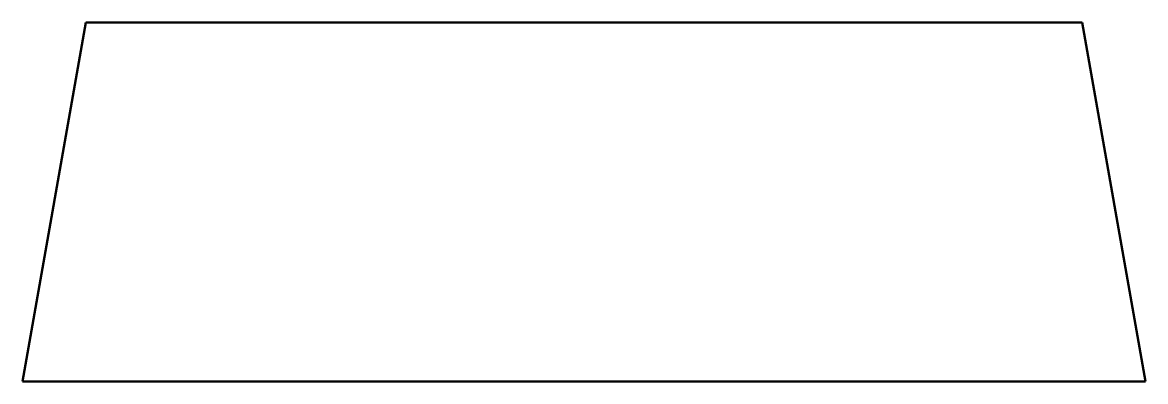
# Model space of a CAD drawing. Header units: millimetres. Extents: x 87 to 358, y 117 to 204.
import ezdxf

# ---------------------------------------------------------------- set-up
doc = ezdxf.new("R2010")
doc.units = ezdxf.units.MM
doc.header["$LTSCALE"] = 0.75
doc.layers.add('可见', color=7, linetype='Continuous', lineweight=50)

msp = doc.modelspace()

# ---------------------------------------------------------------- linework, layer by layer
at = {"layer": '可见'}
for p, q in [((102.598791, 203.669781), (87.346507, 117.169781)), ((342.523439, 203.669781), (102.598791, 203.669781)), ((357.775723, 117.169781), (342.523439, 203.669781)), ((357.775723, 117.169781), (87.346507, 117.169781))]:
    msp.add_line(p, q, dxfattribs=at)

doc.saveas('drawing.dxf')
